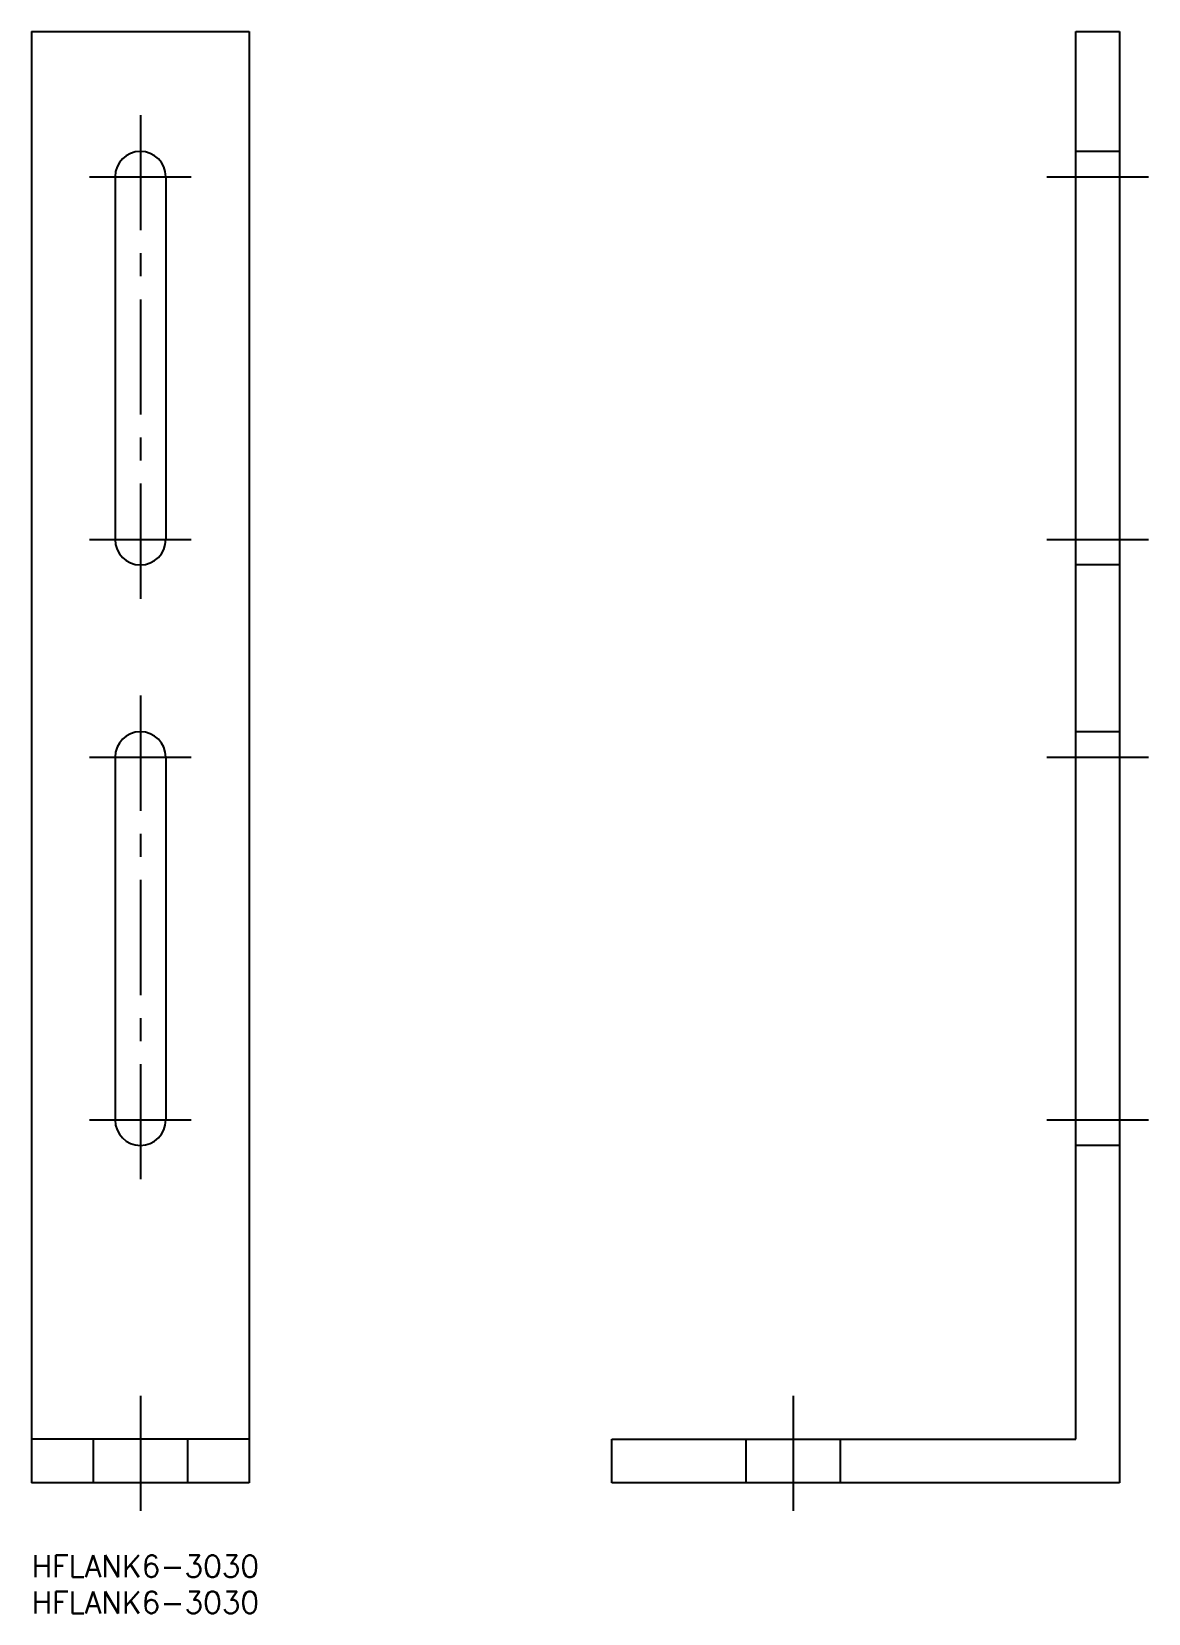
# Model space of a CAD drawing. Extents: x 0 to 154, y -8 to 210.
import ezdxf

# ---------------------------------------------------------------- set-up
doc = ezdxf.new("R2010")
doc.units = 0
doc.header["$LTSCALE"] = 0.5
doc.linetypes.add('CENTER', pattern=[50.8, 31.75, -6.35, 6.35, -6.35])
doc.linetypes.add('DASHED', pattern=[19.05, 12.7, -6.35])
for name, color, linetype in [('MSM_CENTER', 1, 'CENTER'), ('MSM_CONTINUOUS', 7, 'CONTINUOUS'), ('MSM_DASHED', 4, 'DASHED'), ('MSM_PART_NUMBER', 7, 'CONTINUOUS')]:
    doc.layers.add(name, color=color, linetype=linetype)
doc.styles.get("Standard").update_dxf_attribs({"font": 'txt.shx', "height": 3, "bigfont": 'bigfont.shx'})

# ---------------------------------------------------------------- blocks, each defined once
blk = doc.blocks.new('*U3')
at = {"layer": 'MSM_PART_NUMBER'}
blk.add_text('HFLANK6-3030', height=3, dxfattribs=at).set_placement((0, -3))
blk = doc.blocks.new('*U4')
at = {"layer": 'MSM_PART_NUMBER'}
blk.add_text('HFLANK6-3030', height=3, dxfattribs=at).set_placement((0, -8))

msp = doc.modelspace()

# ---------------------------------------------------------------- linework, layer by layer
at = {"layer": 'MSM_CENTER'}
for p, q in [((15, 198.5), (15, 131.5)), ((8, 190), (22, 190)), ((18.5, 190), (18.5, 140)), ((140, 190), (154, 190)), ((8, 140), (22, 140)), ((140, 140), (154, 140)), ((15, 118.5), (15, 51.5)), ((8, 110), (22, 110)), ((18.5, 110), (18.5, 60)), ((140, 110), (154, 110)), ((8, 60), (22, 60)), ((140, 60), (154, 60)), ((15, 22), (15, 4)), ((105, 22), (105, 4))]:
    msp.add_line(p, q, dxfattribs=at)
at = {"layer": 'MSM_CONTINUOUS'}
for p, q in [((0, 210), (0, 10)), ((0, 210), (30, 210)), ((30, 210), (30, 10)), ((144, 16), (144, 210)), ((144, 210), (150, 210)), ((150, 210), (150, 10)), ((11.5, 190), (11.5, 140)), ((18.5, 190), (18.5, 140)), ((11.5, 110), (11.5, 60)), ((18.5, 110), (18.5, 60)), ((30, 16), (0, 16)), ((80, 10), (80, 16)), ((80, 16), (144, 16)), ((30, 10), (0, 10)), ((150, 10), (80, 10))]:
    msp.add_line(p, q, dxfattribs=at)
for centre, start, end in [((15, 190), 0, 180), ((15, 140), 180, 0), ((15, 110), 0, 180), ((15, 60), 180, 0)]:
    msp.add_arc(centre, 3.5, start, end, dxfattribs=at)
at = {"layer": 'MSM_DASHED'}
for p, q in [((150, 193.5), (144, 193.5)), ((150, 136.5), (144, 136.5)), ((150, 113.5), (144, 113.5)), ((150, 56.5), (144, 56.5)), ((8.5, 16), (8.5, 10)), ((21.5, 16), (21.5, 10)), ((98.5, 16), (98.5, 10)), ((111.5, 16), (111.5, 10))]:
    msp.add_line(p, q, dxfattribs=at)

# ---------------------------------------------------------------- block references
at = {"layer": 'MSM_CONTINUOUS'}
for name in ['*U3', '*U4']:
    msp.add_blockref(name, (0, 0), dxfattribs=at)

doc.saveas('drawing.dxf')
